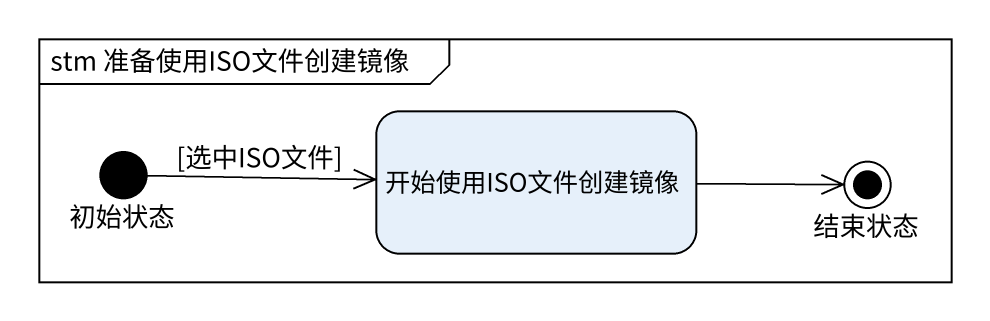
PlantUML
@startuml
mainframe stm 准备使用ISO文件创建镜像
hide empty description
state 初始状态 <<start>>
state 开始使用ISO文件创建镜像
state 结束状态 <<end>>
初始状态 -right-> 开始使用ISO文件创建镜像 : [选中ISO文件]
开始使用ISO文件创建镜像 -right-> 结束状态
@enduml
